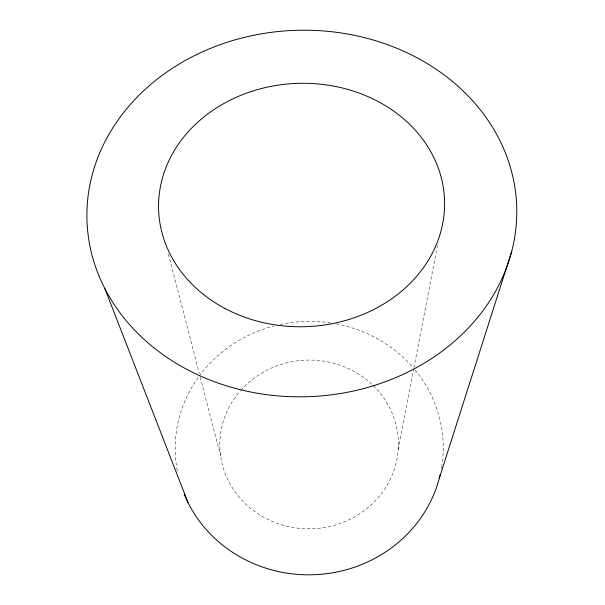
<?xml version="1.0" encoding="UTF-8"?>
<svg xmlns="http://www.w3.org/2000/svg" width="605" height="605" viewBox="0 0 605 605"><rect width="100%" height="100%" fill="white"/><g stroke="black" fill="none" stroke-linecap="round" stroke-linejoin="round"><path stroke-width="0.45" stroke-dasharray="3.02 2.27" d="M398.219 449.311L413.752 368.626M413.933 367.696L437.506 245.275M168.356 254.032L199.317 373.618M200.263 377.27L220.583 455.777M373.224 385.514A89.29 84.352 -1.8 0 1 373.58 502.566A89.29 84.352 -1.8 0 1 249.782 507.678A89.29 84.352 -1.8 0 1 240.2 391.004M240.805 390.316A89.29 84.352 -1.8 0 1 372.559 384.871M415.151 370.101A134.038 126.725 -1.8 0 1 442.013 464.806M441.877 465.737A134.038 126.725 -1.8 0 1 441.423 468.512M177.265 470.773A134.038 126.725 -1.8 0 1 198.621 376.862M199.166 376.113A134.038 126.725 -1.8 0 1 274.005 325.929M280.259 324.454A134.038 126.725 -1.8 0 1 330.852 322.949M336.342 323.894A134.038 126.725 -1.8 0 1 412.708 367.22"/><path stroke-width="0.91" d="M439.207 478.54L511.671 251.506A214.987 183.285 -1.8 0 0 237.326 39.219A214.987 183.285 -1.8 0 0 156.529 349.841A214.987 183.285 -1.8 0 0 511.671 251.506M104.748 288.366L188.079 502.747M440.107 474.925A134.038 126.725 -1.8 0 1 319.357 574.425A134.038 126.725 -1.8 0 1 184.177 494.149M224.727 308.361A143.045 121.718 -1.8 0 0 444.463 209.103A143.045 121.718 -1.8 0 0 235.534 97.617A143.045 121.718 -1.8 0 0 224.727 308.361"/></g></svg>
